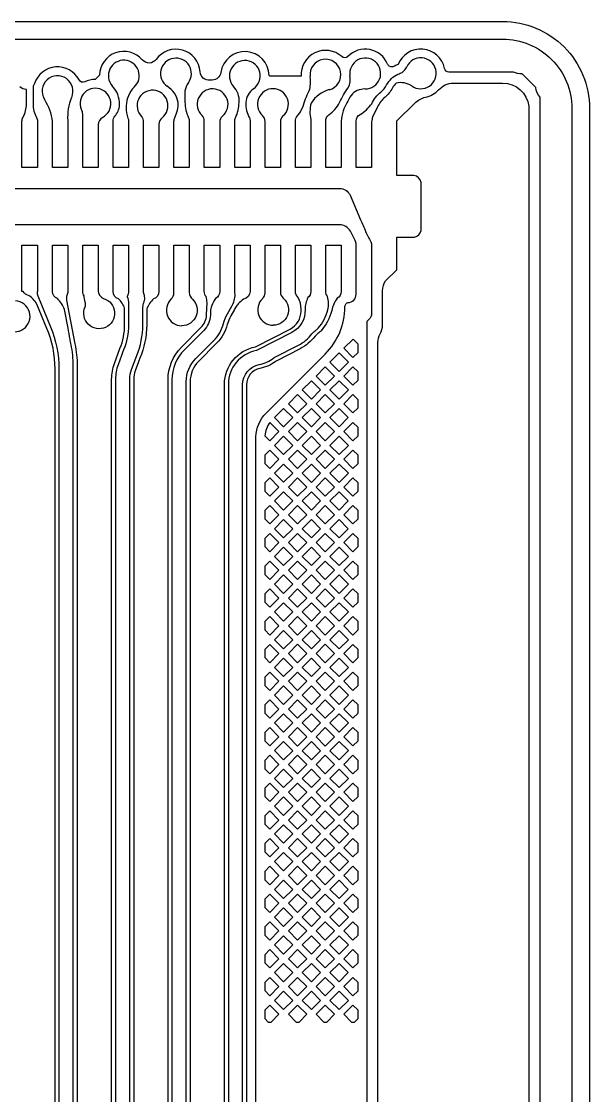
# Model space of a CAD drawing. Extents: x 726 to 3150, y -650 to 148.
# Drawn here: x 2609.87 to 2616.41, y -518.36 to -505.98 of the extents above; entities that cross this region are included whole.
import ezdxf

# ---------------------------------------------------------------- set-up
doc = ezdxf.new("R2010")
doc.units = 0
doc.layers.add('bak_bak_btr2-bcq2792', color=8, linetype='Continuous')
doc.layers.add('bak_outline', color=12, linetype='Continuous')

msp = doc.modelspace()

# ---------------------------------------------------------------- linework, layer by layer
at = {"layer": 'bak_bak_btr2-bcq2792'}
for points in [[(2598, -555.381), (2598, -549.881, -0.196002), (2602.246, -539.466, 0.196006), (2603.017, -537.576), (2603.017, -506.983, -0.414216), (2603.814, -506.186), (2615.413, -506.186, -0.414216), (2616.21, -506.983), (2616.21, -537.991, -0.202307), (2611.708, -548.661, 0.202311), (2611.194, -549.881), (2611.194, -555.381, 0.202315), (2611.708, -556.601, -0.202307), (2616.21, -567.271), (2616.21, -588.803, -0.414217), (2615.413, -589.599), (2603.814, -589.599, -0.414217), (2603.017, -588.803), (2603.017, -567.686, 0.196007), (2602.246, -565.796, -0.196002)], [(2612.672, -510.755), (2612.729, -510.813), (2612.835, -510.707), (2612.729, -510.601), (2612.729, -510.602, 0.139502)]]:
    msp.add_lwpolyline(points, format="xyb", close=True, dxfattribs=at)
for points in [[(2615.843, -537.867), (2615.843, -506.856, -0.1755), (2615.796, -506.744), (2615.637, -506.586, -0.147913), (2615.537, -506.565), (2614.793, -506.565, -0.360058), (2614.743, -506.524, 0.749272), (2614.208, -506.479, 0.019562), (2614.163, -506.497), (2614.163, -506.498, 0.005103), (2614.156, -506.501, -0.431814), (2614.087, -506.474, 0.536687), (2613.629, -506.386, -0.402898), (2613.559, -506.388, 0.673646), (2613.092, -506.614), (2612.731, -506.614), (2612.722, -506.605, 0.924223), (2612.165, -506.57, -0.367973), (2612.066, -506.657, 0.023526), (2612.04, -506.659, -0.427546), (2611.927, -506.564, 0.703501), (2611.42, -506.419, -0.487862), (2611.26, -506.426, 0.69047), (2610.767, -506.601), (2610.717, -506.65, 0.109943), (2610.598, -506.678, -0.405751), (2610.531, -506.656, 0.659277), (2610.018, -506.696, -0.08692), (2610.001, -506.727), (2610.001, -506.934, 0.12779), (2610.042, -507.089, -0.123697), (2610.052, -507.131), (2610.052, -507.664), (2609.874, -507.664), (2609.874, -507.131, -0.131032), (2609.886, -507.087, 0.125767), (2609.925, -506.934), (2609.925, -506.765, -0.213384), (2609.849, -506.734, 0.241314)], [(2613.724, -507.664), (2613.724, -507.131, -0.269794), (2613.769, -507.053, 0.113156), (2613.904, -506.93, -0.107513), (2614.008, -506.796, 0.097135), (2614.076, -506.713, -0.163759), (2614.206, -506.59, -0.025819), (2614.256, -506.57, 0.086611), (2614.307, -506.506)], [(2611.791, -506.687, 0.089094), (2611.752, -506.785), (2611.752, -506.913, 0.114659), (2611.793, -507.091, -0.116275), (2611.802, -507.131), (2611.802, -507.664), (2611.625, -507.664), (2611.625, -507.131, -0.11625), (2611.634, -507.091, 0.112283), (2611.675, -506.917, 0.198122), (2611.547, -506.729)], [(2613.025, -507.664), (2613.025, -507.131, -0.178273), (2613.046, -507.073, 0.072119), (2613.109, -506.97, -0.055068), (2613.184, -506.783, 0.106917), (2613.195, -506.622, -0.039655), (2613.194, -506.616)], [(2613.374, -507.664), (2613.374, -507.131, -0.23889), (2613.411, -507.059, 0.112392), (2613.533, -506.917, -0.043995), (2613.633, -506.746, 0.167868), (2613.653, -506.609)], [(2614.365, -506.724, 0.197295), (2614.186, -506.693, 0.08694), (2614.143, -506.749, -0.097308), (2614.057, -506.855, 0.110536), (2613.971, -506.966), (2613.914, -507.085, 0.032654), (2613.902, -507.138), (2613.902, -507.664), (2613.724, -507.664)], [(2613.976, -537.867), (2613.976, -509.682, -0.126413), (2614.002, -509.58, 0.119088), (2614.029, -509.48), (2614.029, -509.084, -0.152112), (2614.064, -508.972), (2614.192, -508.843), (2614.192, -508.467), (2614.397, -508.467, 0.313183), (2614.473, -508.389), (2614.473, -507.837, 0.338303), (2614.389, -507.758), (2614.192, -507.758), (2614.192, -507.377), (2614.195, -507.377), (2614.195, -507.129), (2614.4, -506.924, -0.136311), (2614.522, -506.855, 0.15916), (2614.674, -506.77, -0.197945), (2614.845, -506.692), (2615.412, -506.692, -0.377394), (2615.715, -506.959), (2615.715, -537.867, -0.202308)], [(2611.165, -506.74, 0.188981), (2611.075, -506.954, -0.014207), (2611.073, -506.974, 0.121755), (2611.095, -507.096, -0.100912), (2611.102, -507.131), (2611.102, -507.664), (2610.925, -507.664), (2610.925, -507.131, -0.173371), (2610.945, -507.074, 0.135423), (2610.999, -506.949, -0.003269), (2610.999, -506.944, -0.017872), (2610.999, -506.942, 0.18948), (2610.914, -506.725)], [(2612.541, -506.757, 0.20927), (2612.452, -506.917, 0.116017), (2612.494, -507.093, -0.111237), (2612.502, -507.131), (2612.502, -507.664), (2612.325, -507.664), (2612.325, -507.131, -0.117916), (2612.334, -507.091, 0.115621), (2612.375, -506.915, 0.22575), (2612.31, -506.73)], [(2613.413, -506.768, 0.174834), (2613.205, -506.922, -0.017287), (2613.205, -506.925, 0.113657), (2613.201, -507.114, -0.046917), (2613.202, -507.131), (2613.202, -507.664), (2613.025, -507.664)], [(2613.826, -506.76, 0.217545), (2613.666, -506.834, 0.048333), (2613.574, -507.014, 0.071571), (2613.552, -507.132), (2613.552, -507.664), (2613.374, -507.664)], [(2610.446, -506.859, 0.12658), (2610.402, -507.123, -0.028404), (2610.402, -507.133), (2610.402, -507.664), (2610.225, -507.664), (2610.225, -507.135, 0.124709), (2610.136, -506.886, -0.026053), (2610.131, -506.878)], [(2610.803, -507.088, 0.278688), (2610.752, -507.172), (2610.752, -507.664), (2610.575, -507.664), (2610.575, -507.057, 0.103539), (2610.566, -507.019)], [(2611.489, -507.092, 0.229706), (2611.452, -507.167), (2611.452, -507.664), (2611.275, -507.664), (2611.275, -507.139, 0.174352), (2611.253, -507.079)], [(2612.184, -507.074, 0.211871), (2612.152, -507.144), (2612.152, -507.664), (2611.975, -507.664), (2611.975, -507.131, 0.188066), (2611.949, -507.067)], [(2612.881, -507.07, 0.201188), (2612.852, -507.138), (2612.852, -507.664), (2612.675, -507.664), (2612.675, -507.134, 0.203429), (2612.646, -507.066)], [(2604.044, -507.165), (2604.05, -507.16), (2604.964, -507.164, -0.197643), (2605, -507.179), (2605.025, -507.205, -0.198964), (2605.04, -507.24), (2605.04, -507.683, 0.063473), (2605.042, -507.696, 0.094287), (2605.061, -507.726), (2605.127, -507.793, -0.123008), (2605.187, -507.854), (2605.223, -507.891, 0.201987), (2605.259, -507.906), (2613.53, -507.906, -0.28875), (2613.656, -507.985), (2613.774, -508.267, -0.043855), (2613.833, -508.405, -0.004366), (2613.894, -508.521, -0.10458), (2613.897, -508.531, -0.084845), (2613.902, -508.561), (2613.902, -509.35, -0.200406), (2613.876, -509.413), (2613.848, -509.441), (2613.848, -537.867, -0.202318)], [(2612.569, -537.863), (2612.569, -510.768, -0.191832), (2612.686, -510.495), (2613.368, -509.814, 0.198142), (2613.594, -509.272, -0.175052), (2613.605, -509.24, -0.33758), (2613.629, -509.221, 0.414236), (2613.724, -509.126), (2613.724, -508.55, 0.116366), (2613.714, -508.507), (2613.667, -508.413, 0.22571), (2613.553, -508.325), (2605.164, -508.325, 0.21739)], [(2610.255, -537.863), (2610.255, -509.986, 0.098368), (2610.162, -509.518), (2610.046, -509.239, 0.118632), (2609.95, -509.139, -0.23319), (2609.886, -509.094), (2609.874, -509.094), (2609.874, -508.561), (2610.052, -508.561), (2610.052, -509.094), (2610.047, -509.094, 0.042309), (2610.055, -509.143), (2610.203, -509.501, -0.098368), (2610.3, -509.986), (2610.3, -537.864, -0.006741)], [(2610.467, -537.864), (2610.465, -509.948, 0.05279), (2610.44, -509.707, -0.013939), (2610.428, -509.642, 0.009934), (2610.405, -509.515), (2610.363, -509.301, 0.114717), (2610.282, -509.175, -0.30494), (2610.225, -509.094), (2610.225, -508.561), (2610.402, -508.561), (2610.402, -509.092, -0.135755), (2610.39, -509.138, 0.044052), (2610.388, -509.195), (2610.484, -509.698, -0.05274), (2610.51, -509.948), (2610.512, -537.864, -0.006834)], [(2610.575, -509.094), (2610.575, -508.561), (2610.752, -508.561), (2610.752, -509.085, 0.315147), (2610.815, -509.174, -2.649011), (2610.601, -509.272)], [(2610.907, -537.865), (2610.907, -510.103, -0.086615), (2610.939, -509.923), (2611.003, -509.75, 0.098189), (2611.057, -509.479), (2611.057, -509.286, 0.118966), (2610.985, -509.178, -0.32177), (2610.925, -509.094), (2610.925, -508.561), (2611.102, -508.561), (2611.102, -509.094, -0.144364), (2611.088, -509.142, 0.008057), (2611.087, -509.151, -0.08756), (2611.102, -509.234), (2611.102, -509.479, -0.098264), (2611.044, -509.767, 0.003401), (2611.037, -509.786, 0.007935), (2611.02, -509.831), (2610.981, -509.938, 0.086613), (2610.952, -510.103), (2610.952, -537.865, -0.007308)], [(2611.116, -537.865), (2611.116, -510.103, -0.086713), (2611.136, -509.994), (2611.196, -509.831, 0.098372), (2611.266, -509.479), (2611.266, -509.289, -0.063666), (2611.275, -509.231, -0.033035), (2611.287, -509.196, 0.046753), (2611.286, -509.138, -0.13113), (2611.275, -509.094), (2611.275, -508.561), (2611.452, -508.561), (2611.452, -509.094, -0.324478), (2611.391, -509.179, 0.115057), (2611.311, -509.294), (2611.311, -509.479, -0.102665), (2611.231, -509.863, 0.007944), (2611.217, -509.902), (2611.178, -510.009, 0.086716), (2611.161, -510.103), (2611.161, -537.865, -0.007317)], [(2611.554, -537.866), (2611.557, -510.112, -0.19897), (2611.714, -509.732), (2611.936, -509.51, 0.187502), (2612.001, -509.364), (2612.007, -509.222, 0.054104), (2611.995, -509.151, -0.173275), (2611.975, -509.094), (2611.975, -508.561), (2612.152, -508.561), (2612.152, -509.094, -0.271102), (2612.107, -509.172, 0.114043), (2612.046, -509.309, 0.007165), (2612.046, -509.33), (2612.046, -509.366, -0.188039), (2611.968, -509.542), (2611.746, -509.764, 0.198968), (2611.602, -510.112), (2611.599, -537.866, -0.007354)], [(2611.594, -509.179, 0.208254), (2611.625, -509.11), (2611.625, -508.561), (2611.802, -508.561), (2611.802, -509.106, 0.225764), (2611.837, -509.18, -0.679202), (2611.715, -509.488)], [(2611.766, -537.866), (2611.766, -510.132, -0.198595), (2611.876, -509.867), (2612.084, -509.658, 0.133324), (2612.196, -509.463, -0.064207), (2612.242, -509.351), (2612.291, -509.263, 0.118376), (2612.331, -509.126, -0.093182), (2612.325, -509.094), (2612.325, -508.561), (2612.502, -508.561), (2612.502, -509.094, -0.367465), (2612.428, -509.182, 0.067387), (2612.366, -509.236, -0.015692), (2612.351, -509.256, 0.03724), (2612.321, -509.3), (2612.281, -509.373, 0.064413), (2612.24, -509.475, -0.133161), (2612.116, -509.69), (2611.908, -509.899, 0.198585), (2611.811, -510.132), (2611.811, -537.866, -0.007363)], [(2612.207, -537.868), (2612.207, -510.163, -0.359384), (2612.563, -509.731), (2612.963, -509.526, 0.281282), (2613.09, -509.32), (2613.09, -509.299, 0.117671), (2613.057, -509.163, -0.225165), (2613.025, -509.094), (2613.025, -508.561), (2613.202, -508.561), (2613.202, -509.094, -0.228532), (2613.169, -509.164, 0.119179), (2613.135, -509.301, -0.299117), (2612.984, -509.566), (2612.575, -509.774, 0.361756), (2612.252, -510.163), (2612.252, -537.868, -0.012599)], [(2612.416, -537.868), (2612.416, -510.168, -0.358834), (2612.608, -509.936, 0.120767), (2612.776, -509.858, -0.05218), (2612.78, -509.855), (2613.059, -509.713, 0.113429), (2613.215, -509.581, -0.087599), (2613.26, -509.54, 0.067388), (2613.287, -509.517, 0.118949), (2613.399, -509.303, 0.114259), (2613.394, -509.15, -0.170221), (2613.374, -509.094), (2613.374, -508.561), (2613.552, -508.561), (2613.552, -509.094, -0.272274), (2613.506, -509.172, 0.115521), (2613.443, -509.314, -0.119436), (2613.32, -509.547, -0.067461), (2613.284, -509.577, 0.087958), (2613.251, -509.608, -0.113232), (2613.079, -509.753), (2612.802, -509.895, -0.119609), (2612.616, -509.98, 0.358567), (2612.461, -510.168), (2612.461, -537.868, -0.009958)], [(2612.645, -509.176, 0.204361), (2612.675, -509.108), (2612.675, -508.561), (2612.852, -508.561), (2612.852, -509.099, 0.217142), (2612.885, -509.17, -0.059543), (2612.889, -509.175, -0.681702), (2612.768, -509.483)], [(2610.601, -509.272, 0.152944), (2610.602, -509.215, -0.043999), (2610.589, -509.143, -0.146323), (2610.575, -509.094)]]:
    msp.add_lwpolyline(points, format="xyb", dxfattribs=at)
for points in [[(2613.583, -509.748), (2613.688, -509.854), (2613.747, -509.795), (2613.747, -509.7), (2613.689, -509.642)], [(2613.423, -509.908), (2613.529, -510.014), (2613.635, -509.908), (2613.529, -509.802)], [(2613.263, -510.068), (2613.369, -510.174), (2613.475, -510.068), (2613.369, -509.962)], [(2613.582, -510.068), (2613.688, -510.174), (2613.747, -510.115), (2613.747, -510.02), (2613.688, -509.962)], [(2613.103, -510.227), (2613.209, -510.333), (2613.315, -510.227), (2613.209, -510.122)], [(2613.423, -510.227), (2613.529, -510.333), (2613.635, -510.227), (2613.529, -510.121)], [(2612.943, -510.387), (2613.049, -510.493), (2613.155, -510.387), (2613.049, -510.281)], [(2613.263, -510.387), (2613.369, -510.493), (2613.475, -510.387), (2613.369, -510.281)], [(2613.582, -510.387), (2613.688, -510.493), (2613.747, -510.435), (2613.747, -510.34), (2613.688, -510.281)], [(2612.783, -510.547), (2612.889, -510.653), (2612.995, -510.547), (2612.889, -510.441)], [(2613.103, -510.547), (2613.209, -510.653), (2613.315, -510.547), (2613.209, -510.441)], [(2613.423, -510.547), (2613.529, -510.653), (2613.634, -510.547), (2613.529, -510.441)], [(2612.943, -510.707), (2613.049, -510.813), (2613.155, -510.707), (2613.049, -510.601)], [(2613.263, -510.707), (2613.369, -510.813), (2613.475, -510.707), (2613.369, -510.601)], [(2613.582, -510.707), (2613.688, -510.813), (2613.747, -510.755), (2613.747, -510.659), (2613.688, -510.601)], [(2612.783, -510.867), (2612.889, -510.973), (2612.995, -510.867), (2612.889, -510.761)], [(2613.103, -510.867), (2613.209, -510.973), (2613.315, -510.867), (2613.209, -510.761)], [(2613.423, -510.867), (2613.529, -510.973), (2613.635, -510.867), (2613.529, -510.761)], [(2612.671, -511.074), (2612.729, -511.133), (2612.835, -511.027), (2612.729, -510.921), (2612.671, -510.979)], [(2612.943, -511.027), (2613.049, -511.133), (2613.155, -511.027), (2613.049, -510.921)], [(2613.263, -511.027), (2613.369, -511.133), (2613.475, -511.027), (2613.369, -510.921)], [(2613.582, -511.027), (2613.688, -511.133), (2613.747, -511.074), (2613.747, -510.979), (2613.688, -510.921)], [(2612.783, -511.187), (2612.889, -511.292), (2612.995, -511.187), (2612.889, -511.081)], [(2613.103, -511.187), (2613.209, -511.293), (2613.315, -511.187), (2613.209, -511.081)], [(2613.423, -511.187), (2613.529, -511.293), (2613.635, -511.187), (2613.529, -511.081)], [(2612.671, -511.394), (2612.729, -511.452), (2612.835, -511.346), (2612.729, -511.24), (2612.671, -511.299)], [(2612.943, -511.346), (2613.049, -511.452), (2613.155, -511.346), (2613.049, -511.24)], [(2613.263, -511.346), (2613.369, -511.452), (2613.475, -511.346), (2613.369, -511.24)], [(2613.582, -511.346), (2613.688, -511.452), (2613.747, -511.394), (2613.747, -511.299), (2613.688, -511.24)], [(2612.783, -511.506), (2612.889, -511.612), (2612.995, -511.506), (2612.889, -511.4)], [(2613.103, -511.506), (2613.209, -511.612), (2613.315, -511.506), (2613.209, -511.4)], [(2613.423, -511.506), (2613.528, -511.612), (2613.634, -511.506), (2613.529, -511.4)], [(2612.671, -511.713), (2612.729, -511.772), (2612.835, -511.666), (2612.729, -511.56), (2612.671, -511.618)], [(2612.943, -511.666), (2613.049, -511.772), (2613.155, -511.666), (2613.049, -511.56)], [(2613.263, -511.666), (2613.369, -511.772), (2613.475, -511.666), (2613.369, -511.56)], [(2613.582, -511.666), (2613.688, -511.772), (2613.747, -511.714), (2613.747, -511.618), (2613.688, -511.56)], [(2612.783, -511.826), (2612.889, -511.932), (2612.995, -511.826), (2612.889, -511.72)], [(2613.103, -511.826), (2613.209, -511.932), (2613.315, -511.826), (2613.209, -511.72)], [(2613.423, -511.826), (2613.529, -511.932), (2613.634, -511.826), (2613.528, -511.72)], [(2612.671, -512.033), (2612.729, -512.092), (2612.835, -511.986), (2612.729, -511.88), (2612.671, -511.938)], [(2612.943, -511.986), (2613.049, -512.092), (2613.155, -511.986), (2613.049, -511.88)], [(2613.263, -511.986), (2613.369, -512.092), (2613.475, -511.986), (2613.369, -511.88)], [(2613.582, -511.986), (2613.688, -512.092), (2613.747, -512.033), (2613.747, -511.938), (2613.688, -511.88)], [(2612.783, -512.146), (2612.889, -512.252), (2612.995, -512.146), (2612.889, -512.04)], [(2613.103, -512.146), (2613.209, -512.252), (2613.315, -512.146), (2613.209, -512.039)], [(2613.423, -512.146), (2613.529, -512.252), (2613.635, -512.146), (2613.529, -512.04)], [(2612.671, -512.353), (2612.729, -512.411), (2612.835, -512.305), (2612.729, -512.2), (2612.671, -512.258)], [(2612.943, -512.305), (2613.049, -512.411), (2613.155, -512.305), (2613.049, -512.199)], [(2613.263, -512.305), (2613.369, -512.411), (2613.475, -512.305), (2613.369, -512.199)], [(2613.583, -512.305), (2613.688, -512.411), (2613.747, -512.353), (2613.747, -512.258), (2613.688, -512.2)], [(2612.783, -512.465), (2612.889, -512.571), (2612.995, -512.465), (2612.889, -512.359)], [(2613.103, -512.465), (2613.209, -512.571), (2613.315, -512.465), (2613.209, -512.359)], [(2613.423, -512.465), (2613.529, -512.571), (2613.635, -512.465), (2613.529, -512.359)], [(2612.671, -512.673), (2612.729, -512.731), (2612.835, -512.625), (2612.729, -512.519), (2612.671, -512.578)], [(2612.943, -512.625), (2613.049, -512.731), (2613.155, -512.625), (2613.049, -512.519)], [(2613.263, -512.625), (2613.369, -512.731), (2613.475, -512.625), (2613.369, -512.519)], [(2613.582, -512.625), (2613.688, -512.731), (2613.747, -512.673), (2613.747, -512.577), (2613.688, -512.519)], [(2612.783, -512.785), (2612.889, -512.891), (2612.995, -512.785), (2612.889, -512.679)], [(2613.103, -512.785), (2613.209, -512.891), (2613.315, -512.785), (2613.209, -512.679)], [(2613.423, -512.785), (2613.529, -512.891), (2613.635, -512.785), (2613.529, -512.679)], [(2612.671, -512.992), (2612.729, -513.051), (2612.835, -512.945), (2612.729, -512.839), (2612.671, -512.897)], [(2612.943, -512.945), (2613.049, -513.051), (2613.155, -512.945), (2613.049, -512.839)], [(2613.263, -512.945), (2613.369, -513.051), (2613.475, -512.945), (2613.369, -512.839)], [(2613.582, -512.945), (2613.688, -513.051), (2613.747, -512.993), (2613.747, -512.897), (2613.688, -512.839)], [(2612.783, -513.105), (2612.889, -513.211), (2612.995, -513.105), (2612.889, -512.999)], [(2613.103, -513.105), (2613.209, -513.211), (2613.315, -513.105), (2613.209, -512.999)], [(2613.423, -513.105), (2613.529, -513.211), (2613.635, -513.105), (2613.529, -512.999)], [(2612.671, -513.312), (2612.729, -513.37), (2612.835, -513.265), (2612.729, -513.159), (2612.671, -513.217)], [(2612.943, -513.265), (2613.049, -513.371), (2613.155, -513.265), (2613.049, -513.158)], [(2613.263, -513.265), (2613.369, -513.371), (2613.475, -513.265), (2613.369, -513.158)], [(2613.583, -513.265), (2613.688, -513.37), (2613.747, -513.312), (2613.747, -513.217), (2613.688, -513.159)], [(2612.783, -513.424), (2612.889, -513.53), (2612.995, -513.424), (2612.889, -513.318)], [(2613.103, -513.424), (2613.209, -513.53), (2613.315, -513.424), (2613.209, -513.318)], [(2613.423, -513.424), (2613.529, -513.53), (2613.635, -513.424), (2613.529, -513.318)], [(2612.671, -513.632), (2612.729, -513.69), (2612.835, -513.584), (2612.729, -513.478), (2612.671, -513.537)], [(2612.943, -513.584), (2613.049, -513.69), (2613.155, -513.584), (2613.049, -513.478)], [(2613.263, -513.584), (2613.369, -513.69), (2613.475, -513.584), (2613.369, -513.478)], [(2613.582, -513.584), (2613.688, -513.69), (2613.747, -513.632), (2613.747, -513.536), (2613.688, -513.478)], [(2612.783, -513.744), (2612.889, -513.85), (2612.995, -513.744), (2612.889, -513.638)], [(2613.103, -513.744), (2613.209, -513.85), (2613.315, -513.744), (2613.209, -513.638)], [(2613.423, -513.744), (2613.529, -513.85), (2613.635, -513.744), (2613.529, -513.638)], [(2612.671, -513.951), (2612.729, -514.01), (2612.835, -513.904), (2612.729, -513.798), (2612.671, -513.856)], [(2612.943, -513.904), (2613.049, -514.01), (2613.155, -513.904), (2613.049, -513.798)], [(2613.263, -513.904), (2613.369, -514.01), (2613.475, -513.904), (2613.369, -513.798)], [(2613.582, -513.904), (2613.688, -514.01), (2613.747, -513.952), (2613.747, -513.856), (2613.688, -513.798)], [(2612.783, -514.064), (2612.889, -514.17), (2612.995, -514.064), (2612.889, -513.958)], [(2613.103, -514.064), (2613.209, -514.17), (2613.315, -514.064), (2613.209, -513.958)], [(2613.423, -514.064), (2613.529, -514.17), (2613.635, -514.064), (2613.529, -513.958)], [(2612.671, -514.271), (2612.729, -514.329), (2612.835, -514.224), (2612.729, -514.118), (2612.671, -514.176)], [(2612.943, -514.224), (2613.049, -514.33), (2613.155, -514.224), (2613.049, -514.118)], [(2613.263, -514.224), (2613.369, -514.33), (2613.475, -514.224), (2613.369, -514.118)], [(2613.583, -514.224), (2613.688, -514.329), (2613.747, -514.271), (2613.747, -514.176), (2613.688, -514.118)], [(2612.783, -514.383), (2612.889, -514.489), (2612.995, -514.384), (2612.889, -514.277)], [(2613.103, -514.384), (2613.209, -514.49), (2613.315, -514.384), (2613.209, -514.277)], [(2613.423, -514.384), (2613.529, -514.489), (2613.635, -514.383), (2613.529, -514.277)], [(2612.671, -514.591), (2612.729, -514.649), (2612.835, -514.543), (2612.729, -514.437), (2612.671, -514.496)], [(2612.943, -514.543), (2613.049, -514.649), (2613.155, -514.543), (2613.049, -514.437)], [(2613.263, -514.543), (2613.369, -514.649), (2613.475, -514.543), (2613.369, -514.437)], [(2613.582, -514.543), (2613.688, -514.649), (2613.747, -514.591), (2613.747, -514.496), (2613.688, -514.437)], [(2612.783, -514.703), (2612.889, -514.809), (2612.995, -514.703), (2612.889, -514.597)], [(2613.103, -514.703), (2613.209, -514.809), (2613.315, -514.703), (2613.209, -514.597)], [(2613.423, -514.703), (2613.529, -514.809), (2613.635, -514.703), (2613.529, -514.597)], [(2612.671, -514.911), (2612.729, -514.969), (2612.835, -514.863), (2612.729, -514.757), (2612.671, -514.816)], [(2612.943, -514.863), (2613.049, -514.969), (2613.155, -514.863), (2613.049, -514.757)], [(2613.263, -514.863), (2613.369, -514.969), (2613.475, -514.863), (2613.369, -514.757)], [(2613.582, -514.863), (2613.688, -514.969), (2613.747, -514.911), (2613.747, -514.815), (2613.688, -514.757)], [(2612.783, -515.023), (2612.889, -515.129), (2612.995, -515.023), (2612.889, -514.917)], [(2613.103, -515.023), (2613.209, -515.129), (2613.315, -515.023), (2613.209, -514.917)], [(2613.423, -515.023), (2613.529, -515.129), (2613.635, -515.023), (2613.529, -514.917)], [(2612.671, -515.23), (2612.729, -515.289), (2612.835, -515.183), (2612.729, -515.077), (2612.671, -515.135)], [(2612.943, -515.183), (2613.049, -515.289), (2613.155, -515.183), (2613.049, -515.077)], [(2613.263, -515.183), (2613.369, -515.289), (2613.475, -515.183), (2613.369, -515.077)], [(2613.583, -515.183), (2613.688, -515.289), (2613.747, -515.23), (2613.747, -515.135), (2613.688, -515.077)], [(2612.783, -515.342), (2612.889, -515.448), (2612.995, -515.343), (2612.889, -515.237)], [(2613.103, -515.343), (2613.209, -515.449), (2613.315, -515.343), (2613.209, -515.237)], [(2613.423, -515.343), (2613.529, -515.448), (2613.635, -515.342), (2613.529, -515.237)], [(2612.671, -515.55), (2612.729, -515.608), (2612.835, -515.502), (2612.729, -515.396), (2612.671, -515.455)], [(2612.943, -515.502), (2613.049, -515.608), (2613.155, -515.502), (2613.049, -515.396)], [(2613.263, -515.502), (2613.369, -515.608), (2613.475, -515.502), (2613.369, -515.396)], [(2613.582, -515.502), (2613.688, -515.608), (2613.747, -515.55), (2613.747, -515.455), (2613.688, -515.396)], [(2612.783, -515.662), (2612.889, -515.768), (2612.995, -515.662), (2612.889, -515.556)], [(2613.103, -515.662), (2613.209, -515.768), (2613.315, -515.662), (2613.209, -515.556)], [(2613.423, -515.662), (2613.529, -515.768), (2613.635, -515.662), (2613.529, -515.556)], [(2612.671, -515.87), (2612.729, -515.928), (2612.835, -515.822), (2612.729, -515.716), (2612.671, -515.775)], [(2612.943, -515.822), (2613.049, -515.928), (2613.155, -515.822), (2613.049, -515.716)], [(2613.263, -515.822), (2613.369, -515.928), (2613.475, -515.822), (2613.369, -515.716)], [(2613.582, -515.822), (2613.688, -515.928), (2613.747, -515.87), (2613.747, -515.774), (2613.688, -515.716)], [(2612.783, -515.982), (2612.889, -516.088), (2612.995, -515.982), (2612.889, -515.876)], [(2613.103, -515.982), (2613.209, -516.088), (2613.315, -515.982), (2613.209, -515.876)], [(2613.423, -515.982), (2613.529, -516.088), (2613.634, -515.982), (2613.529, -515.876)], [(2612.671, -516.189), (2612.729, -516.248), (2612.835, -516.142), (2612.729, -516.036), (2612.671, -516.094)], [(2612.943, -516.142), (2613.049, -516.248), (2613.155, -516.142), (2613.049, -516.036)], [(2613.263, -516.142), (2613.369, -516.248), (2613.475, -516.142), (2613.369, -516.036)], [(2613.582, -516.142), (2613.688, -516.248), (2613.747, -516.189), (2613.747, -516.094), (2613.688, -516.036)], [(2612.783, -516.302), (2612.889, -516.408), (2612.995, -516.302), (2612.889, -516.196)], [(2613.103, -516.302), (2613.209, -516.408), (2613.315, -516.302), (2613.209, -516.196)], [(2613.423, -516.302), (2613.529, -516.408), (2613.635, -516.302), (2613.529, -516.196)], [(2612.671, -516.509), (2612.729, -516.567), (2612.835, -516.461), (2612.729, -516.355), (2612.671, -516.414)], [(2612.943, -516.461), (2613.049, -516.567), (2613.155, -516.461), (2613.049, -516.356)], [(2613.263, -516.461), (2613.369, -516.567), (2613.475, -516.461), (2613.369, -516.355)], [(2613.582, -516.461), (2613.688, -516.567), (2613.747, -516.509), (2613.747, -516.414), (2613.688, -516.355)], [(2612.783, -516.621), (2612.889, -516.727), (2612.995, -516.621), (2612.889, -516.515)], [(2613.103, -516.621), (2613.209, -516.727), (2613.315, -516.621), (2613.209, -516.515)], [(2613.423, -516.621), (2613.529, -516.727), (2613.635, -516.621), (2613.529, -516.515)], [(2612.671, -516.829), (2612.729, -516.887), (2612.835, -516.781), (2612.729, -516.675), (2612.671, -516.734)], [(2612.943, -516.781), (2613.049, -516.887), (2613.155, -516.781), (2613.049, -516.675)], [(2613.263, -516.781), (2613.369, -516.887), (2613.475, -516.781), (2613.369, -516.675)], [(2613.582, -516.781), (2613.688, -516.887), (2613.747, -516.829), (2613.747, -516.734), (2613.688, -516.675)], [(2612.783, -516.941), (2612.889, -517.047), (2612.995, -516.941), (2612.889, -516.835)], [(2613.103, -516.941), (2613.209, -517.047), (2613.315, -516.941), (2613.209, -516.835)], [(2613.423, -516.941), (2613.529, -517.047), (2613.634, -516.941), (2613.529, -516.835)], [(2612.671, -517.148), (2612.729, -517.207), (2612.835, -517.101), (2612.729, -516.995), (2612.671, -517.053)], [(2612.943, -517.101), (2613.049, -517.207), (2613.155, -517.101), (2613.049, -516.995)], [(2613.263, -517.101), (2613.369, -517.207), (2613.475, -517.101), (2613.369, -516.995)], [(2613.582, -517.101), (2613.688, -517.207), (2613.747, -517.149), (2613.747, -517.053), (2613.688, -516.995)], [(2612.783, -517.261), (2612.889, -517.367), (2612.995, -517.261), (2612.889, -517.155)], [(2613.103, -517.261), (2613.209, -517.367), (2613.315, -517.261), (2613.209, -517.155)], [(2613.423, -517.261), (2613.529, -517.367), (2613.635, -517.261), (2613.529, -517.155)], [(2612.671, -517.468), (2612.712, -517.51), (2612.746, -517.51), (2612.835, -517.421), (2612.729, -517.315), (2612.671, -517.373)], [(2612.943, -517.421), (2613.032, -517.51), (2613.066, -517.51), (2613.155, -517.421), (2613.049, -517.315)], [(2613.263, -517.421), (2613.352, -517.51), (2613.386, -517.51), (2613.475, -517.421), (2613.369, -517.315)], [(2613.582, -517.421), (2613.672, -517.51), (2613.705, -517.51), (2613.747, -517.468), (2613.747, -517.373), (2613.688, -517.315)]]:
    msp.add_lwpolyline(points, close=True, dxfattribs=at)
for centre, start, end in [((2611.047, -506.607), 311.5157, 221.5585), ((2611.648, -506.583), 323.8976, 235.5117), ((2612.442, -506.61), 304.0437, 222.4299), ((2613.371, -506.596), 283.8948, 186.645), ((2613.829, -506.582), 269.1761, 188.7119), ((2614.469, -506.58), 234.1763, 155.4953), ((2610.284, -506.786), 335.967, 210.9969), ((2610.72, -506.93), 297.7394, 209.745), ((2611.378, -506.953), 308.3448, 225.1425), ((2612.07, -506.937), 309.5758, 227.1872), ((2612.766, -506.935), 310.4146, 227.5832), ((2611.715, -509.31), 132.8472, 270.0041), ((2612.768, -509.305), 133.6273, 270.0049), ((2609.789, -509.38), 163.0694, 87.1881)]:
    msp.add_arc(centre, 0.178, start, end, dxfattribs=at)
at = {"layer": 'bak_outline'}
msp.add_lwpolyline([(2603.814, -505.983), (2615.413, -505.983, -0.414215), (2616.413, -506.983), (2616.413, -537.991, -0.202312), (2611.85, -548.807, 0.202309), (2611.397, -549.881), (2611.397, -555.381, 0.202309), (2611.85, -556.456, -0.202312), (2616.413, -567.272), (2616.413, -588.803, -0.414215), (2615.413, -589.803), (2603.814, -589.803, -0.414215), (2602.814, -588.803), (2602.814, -567.686, 0.196013), (2602.101, -565.938, -0.196007), (2597.797, -555.381), (2597.797, -549.881, -0.196007), (2602.101, -539.324, 0.196013), (2602.814, -537.576), (2602.814, -506.983, -0.414215)], format="xyb", close=True, dxfattribs=at)

doc.saveas('drawing.dxf')
